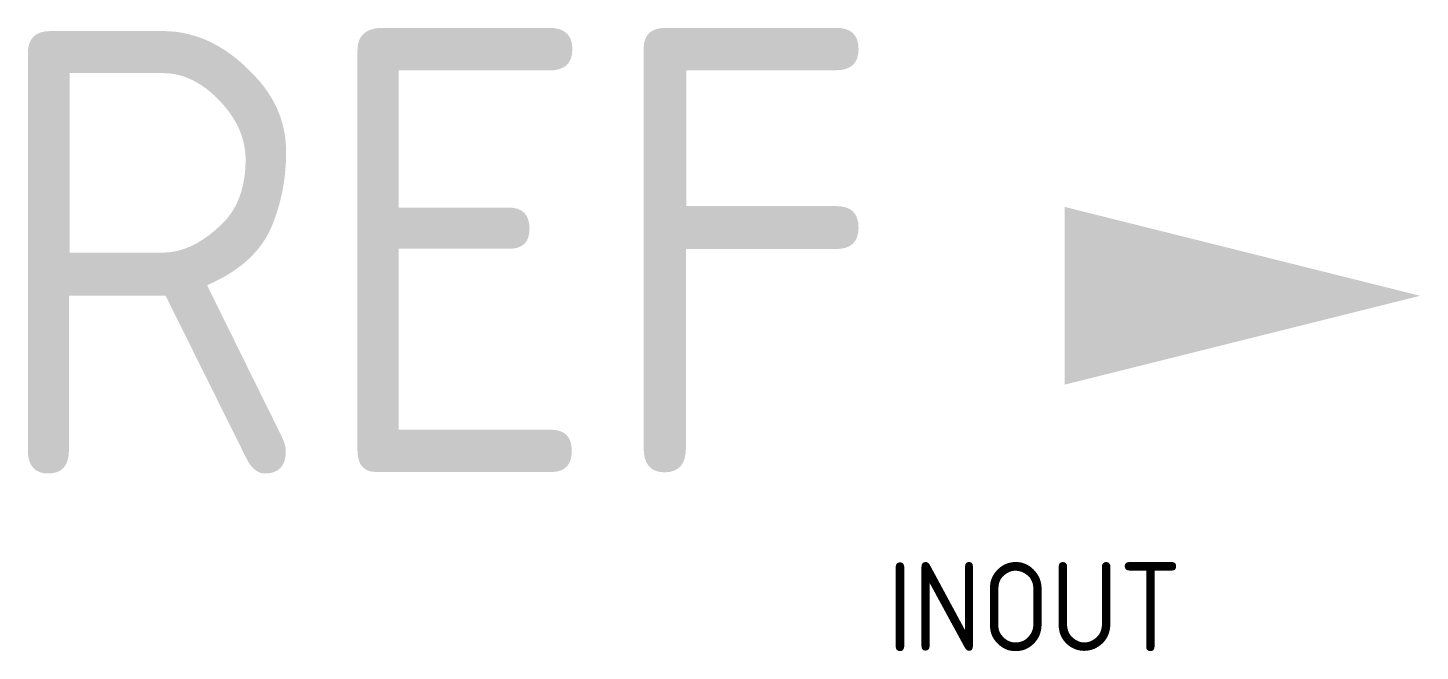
# Model space of a CAD drawing. Extents: x 42.16 to 50, y 126 to 129.51.
import ezdxf
from ezdxf.enums import TextEntityAlignment as Align

# ---------------------------------------------------------------- set-up
doc = ezdxf.new("R2010")
doc.units = 0
doc.header["$LTSCALE"] = 0.2
doc.layers.get('0').update_dxf_attribs({"linetype": 'CONTINUOUS'})
doc.styles.get("Standard").update_dxf_attribs({"font": 'ISO'})

msp = doc.modelspace()

# ---------------------------------------------------------------- linework, layer by layer
at = {"color": 0, "linetype": 'CONTINUOUS'}
msp.add_solid([(48, 128.5), (48, 127.5), (50, 128)], dxfattribs=at)

# ---------------------------------------------------------------- texts
msp.add_attdef('REF', text='', height=2.5, dxfattribs=at).set_placement((47, 127), align=Align.RIGHT)
at = {"color": 0, "linetype": 'CONTINUOUS', "flags": 1}
msp.add_attdef('INOUT', (47, 126), 'IN', height=0.5, dxfattribs=at)

doc.saveas('drawing.dxf')
